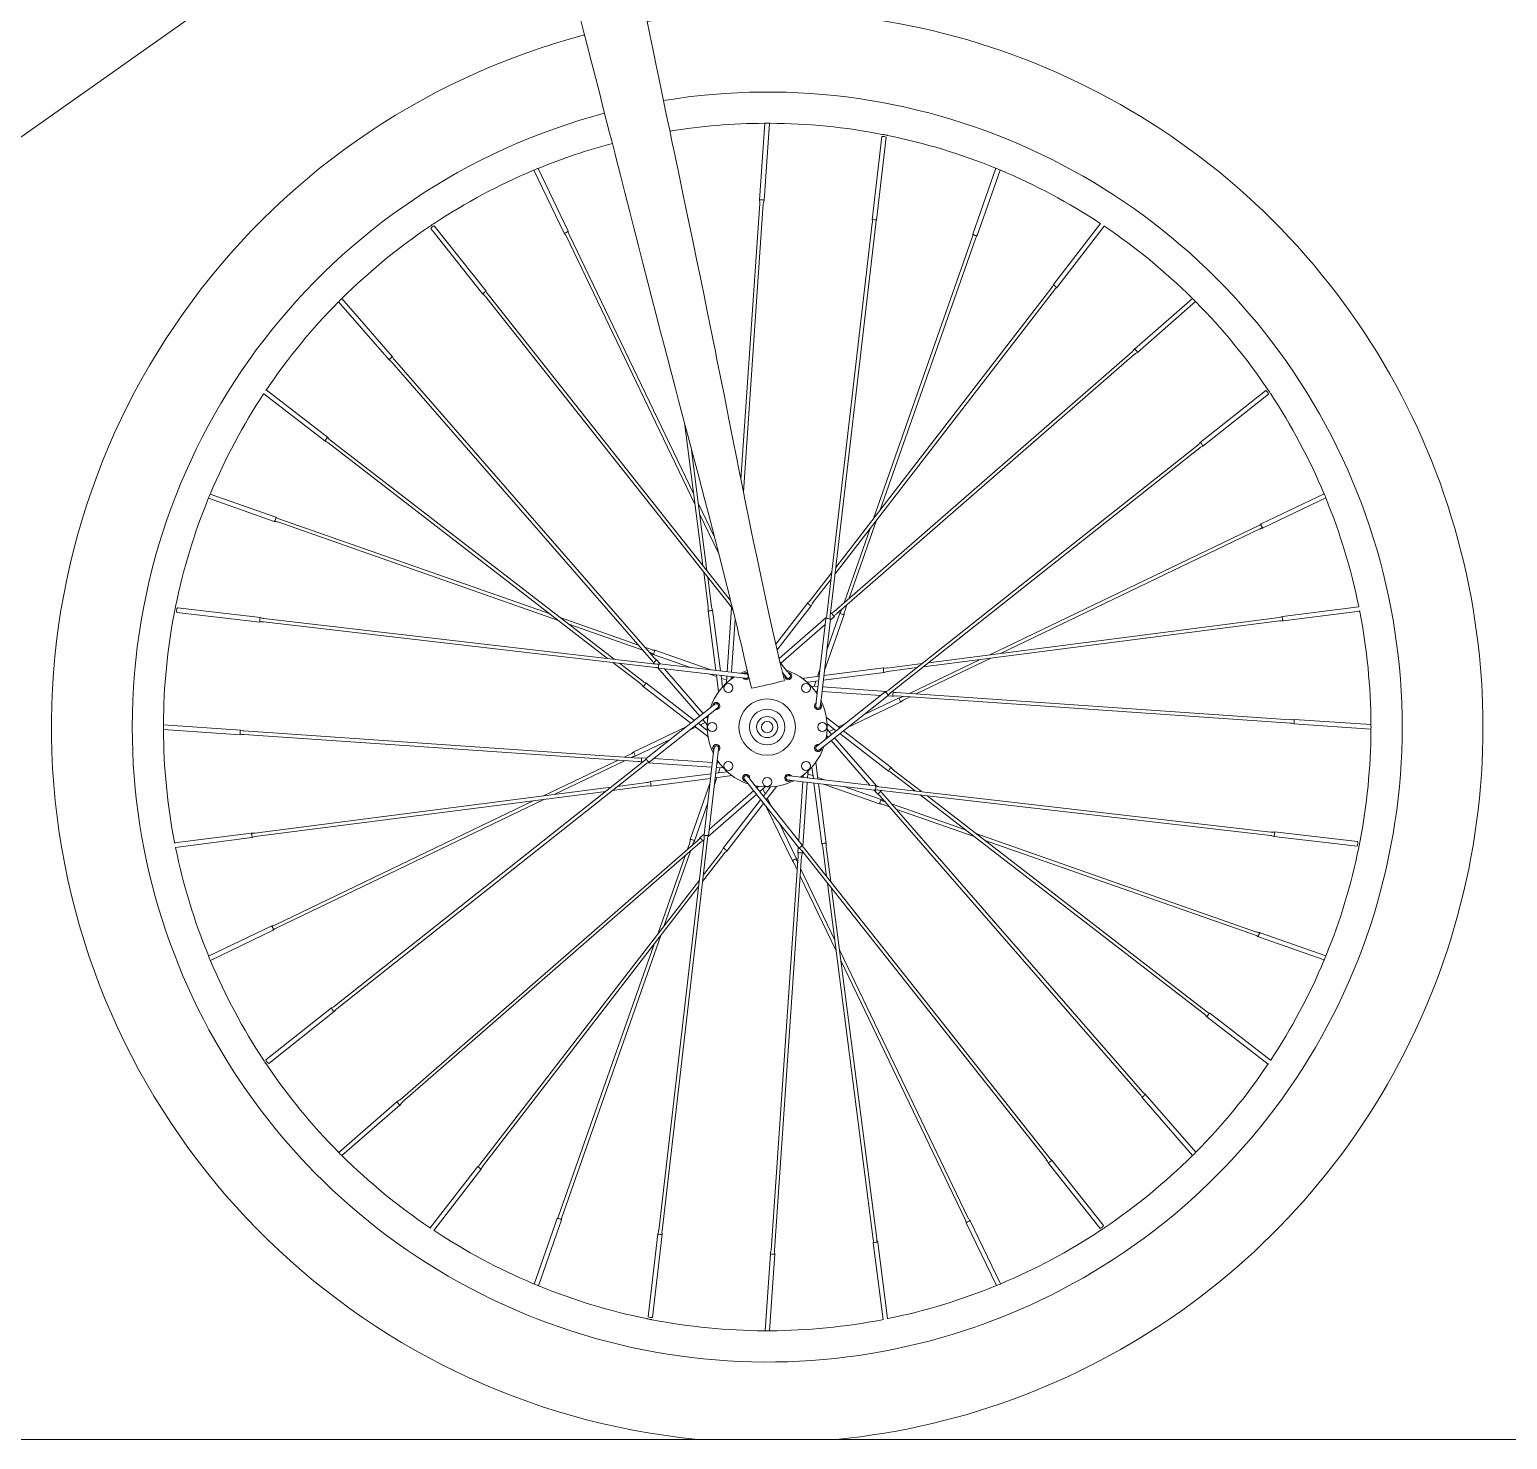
# Model space of a CAD drawing. Header units: millimetres. Extents: x -843 to 3947, y -76 to 3122.
# Drawn here: x 372 to 1038, y 2080 to 2715 of the extents above; entities that cross this region are included whole.
import ezdxf

# ---------------------------------------------------------------- set-up
doc = ezdxf.new("R2010")
doc.units = ezdxf.units.MM
doc.layers.add('ZANO_R', color=7, linetype='Continuous', lineweight=0)

msp = doc.modelspace()

# ---------------------------------------------------------------- linework, layer by layer
at = {"layer": 'ZANO_R'}
for p, q in [((297.63, 2616.49), (489.22, 2751.59)), ((703.38, 2672.67), (701, 2638.11)), ((703.03, 2637.97), (705.41, 2672.67)), ((756.02, 2666.65), (751.68, 2629.24)), ((753.7, 2629.01), (758.04, 2666.42)), ((599.44, 2651.55), (613.04, 2623.25)), ((614.87, 2624.13), (601.31, 2652.35)), ((807.39, 2652.41), (796.99, 2622.78)), ((798.91, 2622.11), (809.27, 2651.63)), ((701.15, 2636.52), (692.63, 2512.46)), ((693.76, 2506.81), (702.67, 2636.42)), ((751.75, 2627.65), (731.29, 2451.24)), ((732.8, 2451.07), (753.27, 2627.48)), ((854.42, 2627.52), (833.26, 2600.11)), ((553.05, 2625.31), (576.43, 2595.78)), ((578.02, 2597.05), (554.64, 2626.57)), ((613.94, 2621.95), (671.94, 2501.22)), ((671.32, 2506.03), (615.32, 2622.61)), ((796.71, 2621.22), (752.35, 2494.84)), ((755.31, 2498.68), (798.15, 2620.71)), ((834.87, 2598.87), (856.12, 2626.41)), ((577.6, 2594.71), (687.88, 2455.5)), ((687.98, 2457.83), (578.8, 2595.66)), ((734.98, 2469.84), (833.71, 2597.78)), ((832.5, 2598.71), (735.32, 2472.78)), ((511.57, 2592.34), (534.32, 2566.22)), ((535.86, 2567.55), (513, 2593.78)), ((895.81, 2593.84), (869.7, 2571.08)), ((871.03, 2569.55), (897.26, 2592.41)), ((868.68, 2569.86), (734.56, 2452.99)), ((735.56, 2451.84), (869.68, 2568.71)), ((535.55, 2565.2), (652.42, 2431.08)), ((653.57, 2432.08), (536.7, 2566.2)), ((477.88, 2550.94), (505.3, 2529.78)), ((506.54, 2531.39), (479, 2552.64)), ((928.78, 2552.36), (899.26, 2528.98)), ((900.52, 2527.38), (930.05, 2550.77)), ((667.19, 2538.04), (675.5, 2473.58)), ((506.7, 2529.02), (632.63, 2431.84)), ((635.57, 2431.5), (507.63, 2530.23)), ((898.19, 2527.8), (758.98, 2417.53)), ((677.33, 2471.26), (670.19, 2526.71)), ((759.92, 2416.34), (899.14, 2526.61)), ((453, 2503.91), (482.63, 2493.51)), ((483.3, 2495.43), (453.78, 2505.79)), ((680.75, 2486.4), (673.42, 2501.66)), ((955.03, 2505.97), (926.73, 2492.37)), ((927.61, 2490.54), (955.81, 2504.09)), ((606.72, 2451.84), (484.69, 2494.67)), ((674.04, 2496.85), (682.69, 2478.83)), ((741.35, 2458.9), (753.71, 2494.11)), ((484.19, 2493.23), (610.56, 2448.87)), ((750.74, 2490.27), (739.02, 2456.87)), ((925.43, 2491.46), (804.7, 2433.47)), ((809.51, 2434.09), (926.09, 2490.09)), ((675.88, 2470.65), (677.91, 2454.9)), ((679.42, 2455.1), (677.71, 2468.33)), ((733.52, 2470.44), (723.82, 2457.87)), ((725.03, 2456.94), (733.17, 2467.5)), ((476.4, 2450.22), (438.99, 2454.56)), ((688.4, 2454.61), (686.42, 2425.86)), ((722.66, 2456.78), (708.34, 2438.23)), ((708.93, 2435.66), (724.27, 2455.54)), ((739.33, 2453.14), (740.33, 2455.99)), ((970.69, 2455.12), (936.35, 2450.69)), ((438.76, 2452.54), (476.17, 2448.2)), ((477.75, 2448.28), (654.17, 2427.81)), ((654.34, 2429.32), (477.93, 2449.79)), ((646.51, 2437.87), (611.3, 2450.23)), ((677.85, 2453.31), (681.32, 2426.45)), ((683.4, 2426.21), (679.87, 2453.57)), ((688.44, 2425.62), (690.07, 2449.29)), ((688.65, 2454.11), (689, 2453.67)), ((731.03, 2450.25), (709.83, 2431.77)), ((730.86, 2449.71), (726.52, 2412.3)), ((728.53, 2412.07), (732.87, 2449.48)), ((730.19, 2426.35), (739.05, 2451.58)), ((737.13, 2452.25), (731.25, 2435.51)), ((732.83, 2449.12), (734.54, 2450.61)), ((733.21, 2452.14), (732.9, 2451.87)), ((738, 2453.96), (737.89, 2453.65)), ((774.74, 2428.07), (935.02, 2448.73)), ((934.82, 2450.24), (777.06, 2429.91)), ((936.61, 2448.68), (971.11, 2453.12)), ((615.14, 2447.27), (648.53, 2435.54)), ((710.56, 2429.72), (730.56, 2447.14)), ((652.27, 2435.85), (649.42, 2436.85)), ((651.45, 2434.52), (651.76, 2434.41)), ((679.06, 2426.71), (653.83, 2435.57)), ((634.97, 2430.04), (647.54, 2420.34)), ((648.47, 2421.55), (637.91, 2429.7)), ((653.16, 2433.65), (669.9, 2427.78)), ((653.26, 2429.73), (653.54, 2429.42)), ((656.29, 2429.35), (654.79, 2431.07)), ((693.34, 2425.06), (655.93, 2429.4)), ((713.63, 2425.85), (710.19, 2430.19)), ((774.12, 2429.53), (758.38, 2427.5)), ((758.58, 2425.99), (771.81, 2427.7)), ((800.33, 2431.37), (768.43, 2416.05)), ((771.51, 2415.84), (805.14, 2431.99)), ((655.16, 2427.55), (674.1, 2405.82)), ((655.7, 2427.38), (693.11, 2423.04)), ((675.69, 2407.09), (658.27, 2427.08)), ((678.6, 2424.72), (681.68, 2423.64)), ((681.58, 2424.37), (682.56, 2416.76)), ((684.33, 2418.96), (683.66, 2424.13)), ((683.82, 2422.89), (686.16, 2422.07)), ((686.28, 2423.83), (686.07, 2420.73)), ((688.23, 2422.54), (688.3, 2423.59)), ((689.12, 2423.18), (688.29, 2423.47)), ((693.87, 2424.99), (694.36, 2425.31)), ((711.29, 2425.53), (712.03, 2424.59)), ((727.85, 2423.82), (720.24, 2422.84)), ((722.44, 2421.08), (727.61, 2421.74)), ((726.37, 2421.58), (725.55, 2419.25)), ((728.2, 2426.8), (727.12, 2423.73)), ((729.69, 2422.01), (757.05, 2425.54)), ((756.79, 2427.55), (729.93, 2424.09)), ((648.62, 2419.18), (670.07, 2402.63)), ((671.71, 2403.93), (649.87, 2420.79)), ((727.31, 2419.13), (724.21, 2419.34)), ((726.02, 2417.18), (727.07, 2417.11)), ((726.66, 2416.29), (726.95, 2417.11)), ((757.59, 2416.76), (728.07, 2393.37)), ((729.1, 2416.97), (755.56, 2415.15)), ((729.33, 2391.78), (758.85, 2415.17)), ((758.09, 2417.01), (729.34, 2418.99)), ((758.57, 2414.94), (760.83, 2414.79)), ((760.97, 2416.81), (760.56, 2416.84)), ((762.42, 2414.93), (939.9, 2402.74)), ((940, 2404.26), (762.52, 2416.45)), ((765.65, 2414.71), (765.35, 2414.57)), ((766.01, 2413.19), (768.73, 2414.5)), ((679.56, 2410.15), (650.03, 2386.76)), ((651.3, 2385.17), (680.82, 2408.56)), ((740.6, 2400.71), (764.7, 2412.28)), ((763.82, 2414.12), (747.83, 2406.43)), ((467.44, 2399.55), (432.73, 2401.94)), ((668.29, 2401.22), (644.18, 2389.64)), ((671.73, 2401.35), (677.8, 2396.67)), ((677.5, 2399.47), (673.37, 2402.65)), ((674.36, 2401.89), (676.59, 2402.96)), ((675.43, 2404.29), (677.47, 2401.95)), ((677.72, 2404.75), (677.03, 2405.55)), ((677.9, 2405.84), (677.11, 2405.46)), ((737.16, 2400.58), (731.09, 2405.26)), ((731.39, 2402.46), (735.52, 2399.28)), ((739.51, 2402.44), (736.57, 2401.03)), ((941.45, 2402.38), (976.15, 2399.99)), ((976.15, 2402.03), (941.59, 2404.4)), ((432.74, 2399.9), (467.3, 2397.52)), ((468.88, 2397.67), (646.36, 2385.48)), ((646.47, 2387), (468.99, 2399.19)), ((645.06, 2387.81), (661.06, 2395.5)), ((669.37, 2399.49), (672.31, 2400.9)), ((730.99, 2396.09), (731.78, 2396.47)), ((731.16, 2397.17), (731.86, 2396.38)), ((733.45, 2397.64), (731.41, 2399.98)), ((734.52, 2400.04), (732.29, 2398.97)), ((733.2, 2394.84), (750.62, 2374.85)), ((753.72, 2374.38), (734.79, 2396.11)), ((737.18, 2398), (759.02, 2381.14)), ((760.26, 2382.75), (738.82, 2399.3)), ((642.88, 2388.74), (640.16, 2387.43)), ((680.35, 2389.86), (676.01, 2352.45)), ((678.03, 2352.22), (682.37, 2389.63)), ((680.48, 2391.49), (680.51, 2391.24)), ((648.96, 2385.59), (509.75, 2275.32)), ((510.7, 2274.12), (649.91, 2384.4)), ((637.38, 2386.09), (603.75, 2369.94)), ((608.56, 2370.56), (640.46, 2385.88)), ((643.24, 2387.22), (643.54, 2387.36)), ((647.91, 2385.12), (648.33, 2385.09)), ((650.32, 2386.99), (648.05, 2387.14)), ((650.8, 2384.92), (679.55, 2382.94)), ((679.78, 2384.96), (653.33, 2386.78)), ((681.58, 2382.8), (684.68, 2382.59)), ((682.87, 2384.75), (681.81, 2384.82)), ((682.23, 2385.64), (681.94, 2384.81)), ((682.52, 2380.35), (683.34, 2382.68)), ((722.61, 2378.1), (722.82, 2381.2)), ((724.56, 2382.97), (725.22, 2377.8)), ((727.3, 2377.56), (726.32, 2385.16)), ((773.91, 2371.89), (761.35, 2381.59)), ((634.76, 2372.4), (650.5, 2374.43)), ((650.31, 2375.94), (637.08, 2374.23)), ((679.2, 2379.92), (651.83, 2376.39)), ((652.09, 2374.38), (678.96, 2377.84)), ((678.7, 2375.58), (669.84, 2350.35)), ((680.69, 2375.13), (681.77, 2378.2)), ((681.03, 2378.11), (688.64, 2379.09)), ((686.45, 2380.85), (681.27, 2380.19)), ((695.26, 2376.08), (718.64, 2346.56)), ((720.24, 2347.82), (696.85, 2377.34)), ((699.57, 2374.42), (699.95, 2373.63)), ((715.55, 2376.87), (752.96, 2372.53)), ((753.19, 2374.55), (715.78, 2378.89)), ((720.45, 2376.31), (718.63, 2349.85)), ((719.76, 2378.75), (720.59, 2378.46)), ((720.49, 2347.32), (722.47, 2376.07)), ((720.66, 2379.39), (720.58, 2378.33)), ((725.06, 2379.04), (722.73, 2379.86)), ((725.49, 2375.72), (729.02, 2348.36)), ((730.28, 2377.21), (727.21, 2378.29)), ((731.03, 2348.61), (727.57, 2375.48)), ((729.82, 2375.22), (755.06, 2366.36)), ((760.42, 2380.38), (770.98, 2372.23)), ((634.15, 2373.86), (473.87, 2353.2)), ((474.06, 2351.69), (631.83, 2372.02)), ((599.37, 2367.84), (482.8, 2311.84)), ((483.46, 2310.46), (604.18, 2368.46)), ((677.86, 2351.68), (699.58, 2370.62)), ((698.32, 2372.21), (678.33, 2354.79)), ((701.47, 2368.23), (684.62, 2346.39)), ((700.65, 2374.24), (699.85, 2373.55)), ((701.12, 2371.95), (703.46, 2374)), ((703.52, 2370.88), (702.45, 2373.11)), ((705.94, 2374.02), (702.75, 2369.89)), ((704.05, 2368.25), (708.74, 2374.32)), ((705.92, 2365.9), (704.51, 2368.83)), ((755.73, 2368.28), (738.99, 2374.15)), ((752.6, 2372.57), (754.09, 2370.86)), ((754.54, 2372.61), (930.96, 2352.14)), ((931.13, 2353.65), (754.72, 2374.12)), ((755.31, 2369.85), (872.19, 2235.73)), ((755.62, 2372.2), (755.35, 2372.51)), ((873.34, 2236.73), (756.46, 2370.85)), ((773.32, 2370.43), (901.26, 2271.7)), ((902.19, 2272.91), (776.25, 2370.09)), ((671.76, 2349.68), (677.63, 2366.42)), ((686.23, 2345.15), (702.77, 2366.59)), ((704.18, 2364.81), (715.76, 2340.71)), ((756.62, 2366.08), (759.47, 2365.08)), ((757.44, 2367.41), (757.13, 2367.52)), ((793.75, 2354.66), (760.35, 2366.39)), ((762.38, 2364.06), (797.59, 2351.7)), ((717.59, 2341.59), (709.91, 2357.58)), ((472.28, 2353.25), (437.78, 2348.81)), ((438.2, 2346.81), (472.54, 2351.24)), ((673.32, 2350.09), (539.21, 2233.22)), ((540.21, 2232.07), (674.33, 2348.94)), ((676.08, 2350.86), (655.62, 2174.45)), ((657.13, 2174.28), (677.6, 2350.69)), ((669.56, 2348.79), (668.56, 2345.94)), ((670.89, 2347.97), (671, 2348.28)), ((676.05, 2352.81), (674.34, 2351.32)), ((675.68, 2349.78), (675.99, 2350.06)), ((924.7, 2308.7), (798.32, 2353.06)), ((802.16, 2350.09), (924.19, 2307.26)), ((932.49, 2351.71), (969.9, 2347.37)), ((970.13, 2349.39), (932.72, 2353.73)), ((667.54, 2343.03), (655.18, 2307.82)), ((658.14, 2311.66), (669.86, 2345.06)), ((675.37, 2331.49), (685.07, 2344.06)), ((683.86, 2344.99), (675.71, 2334.43)), ((718.41, 2342.99), (706.22, 2165.51)), ((707.74, 2165.4), (719.93, 2342.88)), ((718.42, 2346.84), (718.26, 2344.57)), ((719.82, 2345.49), (830.09, 2206.27)), ((720.29, 2344.43), (720.32, 2344.85)), ((831.28, 2207.22), (721.01, 2346.43)), ((729.47, 2346.83), (731.17, 2333.6)), ((733.01, 2331.28), (730.98, 2347.02)), ((716.67, 2339.4), (717.98, 2336.68)), ((718.19, 2339.76), (718.04, 2340.06)), ((734.85, 2305.08), (719.53, 2336.98)), ((673.91, 2332.09), (575.18, 2204.15)), ((576.38, 2203.22), (673.56, 2329.15)), ((719.31, 2333.9), (735.47, 2300.27)), ((731.55, 2330.67), (752.21, 2170.39)), ((753.72, 2170.59), (733.39, 2328.35)), ((481.27, 2311.39), (453.07, 2297.84)), ((453.85, 2295.96), (482.15, 2309.56)), ((955.88, 2298.02), (926.26, 2308.42)), ((653.57, 2303.25), (610.74, 2181.22)), ((612.18, 2180.71), (656.54, 2307.08)), ((925.59, 2306.5), (955.11, 2296.14)), ((794.94, 2179.98), (736.95, 2300.71)), ((737.57, 2295.9), (793.57, 2179.32)), ((508.36, 2274.55), (478.84, 2251.16)), ((480.1, 2249.57), (509.62, 2272.95)), ((902.35, 2270.54), (929.88, 2249.29)), ((931, 2250.99), (903.59, 2272.15)), ((897.32, 2209.59), (874.56, 2235.71)), ((537.85, 2232.38), (511.63, 2209.52)), ((513.07, 2208.09), (539.19, 2230.85)), ((873.03, 2234.38), (895.88, 2208.15)), ((574.02, 2203.06), (552.77, 2175.52)), ((554.47, 2174.41), (575.63, 2201.82)), ((830.86, 2204.88), (854.25, 2175.36)), ((855.84, 2176.62), (832.46, 2206.15)), ((609.98, 2179.82), (599.62, 2150.3)), ((601.5, 2149.52), (611.9, 2179.15)), ((794.02, 2177.79), (807.57, 2149.6)), ((809.45, 2150.37), (795.85, 2178.67)), ((655.19, 2172.92), (650.85, 2135.51)), ((652.86, 2135.28), (657.2, 2172.69)), ((752.16, 2168.8), (756.6, 2134.3)), ((758.6, 2134.72), (754.17, 2169.06)), ((705.86, 2163.96), (703.47, 2129.26)), ((705.51, 2129.26), (707.88, 2163.82)), ((-842.81, 2080.36), (1476.07, 2080.36)), ((404.63, 2080.36), (-29.37, 2080.36)), ((673.42, 2080.36), (704.44, 2080.36)), ((704.44, 2080.36), (735.47, 2080.36))]:
    msp.add_line(p, q, dxfattribs=at)
at = {"layer": 'ZANO_R', "flags": 128}
for points in [[(620.47, 2719.52), (621.85, 2714.17), (623.48, 2707.8), (625.42, 2700.2), (627.32, 2692.79), (629.08, 2685.89), (630.7, 2679.52), (632.19, 2673.67), (633.54, 2668.36), (634.46, 2664.76), (635.21, 2661.79), (635.82, 2659.41), (636.49, 2656.78), (637.34, 2653.42), (638.39, 2649.31), (640.5, 2640.97), (642.57, 2632.87), (644.55, 2625.06), (646.48, 2617.53), (648.49, 2609.66), (650.69, 2601.07), (652.51, 2594), (654.46, 2586.51), (656.44, 2578.87), (658.2, 2572.15), (659.7, 2566.45), (660.91, 2561.82), (662.08, 2557.38), (663.3, 2552.77), (664.57, 2547.96), (666.51, 2540.63), (668.59, 2532.75), (670.85, 2524.22), (673.35, 2514.73), (676.11, 2504.25), (678.14, 2496.45), (679.84, 2489.93), (681.17, 2484.76), (682.52, 2479.49), (684, 2473.69), (685.55, 2467.57), (687.15, 2461.15), (688.14, 2457.18), (689.08, 2453.33), (689.99, 2449.61), (690.86, 2446.02), (691.74, 2442.34), (692.82, 2437.81), (694.11, 2432.31), (695.61, 2425.84), (697.31, 2418.39)], [(712.16, 2421.83), (710.16, 2430.31), (708.5, 2437.5), (707.16, 2443.41), (706.13, 2448.02), (705.24, 2452.05), (704.32, 2456.25), (703.37, 2460.62), (701.58, 2468.93), (699.9, 2476.89), (698.35, 2484.32), (697.3, 2489.41), (696.22, 2494.69), (694.88, 2501.29), (693.34, 2508.92), (691.86, 2516.28), (690.47, 2523.23), (689.17, 2529.76), (687.07, 2540.25), (685.17, 2549.8), (683.45, 2558.42), (681.85, 2566.41), (681, 2570.64), (679.99, 2575.66), (678.82, 2581.5), (677.47, 2588.16), (676.04, 2595.14), (674.68, 2601.78), (672.83, 2610.79), (671.11, 2619.08), (669.51, 2626.74), (667.9, 2634.48), (666.23, 2642.49), (664.49, 2650.78), (663.33, 2656.32), (662.41, 2660.74), (661.75, 2663.9), (661.26, 2666.23), (660.56, 2669.56), (659.62, 2674.08), (658.42, 2679.81), (657.02, 2686.53), (655.64, 2693.14), (654.34, 2699.41), (653.1, 2705.34), (651.58, 2712.64), (650.23, 2719.14)], [(703.19, 2672.66), (703.18, 2672.66), (703.31, 2672.67), (703.56, 2672.68), (703.91, 2672.69), (704.32, 2672.7), (704.75, 2672.7), (705.14, 2672.69), (705.45, 2672.67), (705.65, 2672.66), (705.71, 2672.66)], [(756.22, 2667.68), (756.21, 2667.68), (756.31, 2667.67), (756.54, 2667.64), (756.88, 2667.58), (757.28, 2667.51), (757.7, 2667.43), (758.09, 2667.34), (758.4, 2667.26), (758.61, 2667.21), (758.69, 2667.19), (758.69, 2667.19)], [(700.98, 2638.1), (701.15, 2637.17), (701.11, 2636.53)], [(701, 2638.1), (701, 2638.11), (701.08, 2638.16), (701.31, 2638.19), (701.64, 2638.2), (702.03, 2638.18), (702.41, 2638.14), (702.74, 2638.09), (702.96, 2638.03), (703.03, 2637.97), (703.03, 2637.96)], [(702.7, 2636.42), (702.74, 2637), (703.05, 2637.96)], [(552.45, 2626.17), (552.45, 2626.17), (552.54, 2626.24), (552.73, 2626.38), (553.01, 2626.58), (553.35, 2626.82), (553.7, 2627.05), (554.03, 2627.26), (554.31, 2627.43), (554.49, 2627.54), (554.55, 2627.57), (554.5, 2627.54), (554.49, 2627.54)], [(752.71, 2629.28), (753.09, 2629.22), (753.42, 2629.15), (753.63, 2629.07), (753.7, 2629.01), (753.7, 2629)], [(854.34, 2627.57), (854.37, 2627.55), (854.42, 2627.52)], [(511.43, 2592.18), (511.47, 2592.23), (511.61, 2592.38), (511.82, 2592.62), (512.09, 2592.9), (512.39, 2593.2), (512.68, 2593.49), (512.94, 2593.72), (513.13, 2593.89), (513.22, 2593.97), (513.21, 2593.97)], [(577.13, 2596.53), (577.44, 2596.77), (577.72, 2596.95), (577.93, 2597.04), (578.02, 2597.05), (578.03, 2597.04)], [(833.24, 2600.11), (832.86, 2599.25), (832.47, 2598.73)], [(833.74, 2597.76), (834.09, 2598.22), (834.87, 2598.85)], [(895.67, 2593.97), (895.7, 2593.94), (895.84, 2593.82), (896.07, 2593.61), (896.35, 2593.34), (896.65, 2593.05), (896.94, 2592.75), (897.18, 2592.49), (897.36, 2592.29), (897.45, 2592.19), (897.44, 2592.2)], [(534.33, 2566.21), (534.32, 2566.22), (534.35, 2566.31), (534.48, 2566.49), (534.71, 2566.73), (535, 2566.99), (535.3, 2567.24), (535.57, 2567.43), (535.76, 2567.54), (535.86, 2567.55), (535.86, 2567.55)], [(536.72, 2566.23), (536.34, 2566.67), (535.88, 2567.55)], [(869.67, 2571.09), (869.14, 2570.31), (868.66, 2569.89)], [(869.69, 2571.08), (869.7, 2571.08), (869.79, 2571.06), (869.97, 2570.92), (870.21, 2570.7), (870.47, 2570.41), (870.72, 2570.11), (870.91, 2569.84), (871.02, 2569.65), (871.03, 2569.55), (871.03, 2569.55)], [(869.7, 2568.68), (870.15, 2569.07), (871.03, 2569.53)], [(534.32, 2566.19), (535.09, 2565.66), (535.52, 2565.18)], [(477.83, 2550.85), (477.87, 2550.91), (477.88, 2550.94)], [(478.82, 2552.39), (479.02, 2552.66), (479.17, 2552.86), (479.24, 2552.96), (479.23, 2552.95)], [(929.65, 2552.96), (929.67, 2552.92), (929.79, 2552.77), (929.97, 2552.53), (930.19, 2552.21), (930.43, 2551.86), (930.65, 2551.52), (930.84, 2551.21), (930.98, 2550.98), (931.04, 2550.87), (931.04, 2550.87)], [(505.3, 2529.76), (506.16, 2529.38), (506.68, 2529)], [(507.65, 2530.26), (507.18, 2530.62), (506.56, 2531.4)], [(900.01, 2528.28), (900.25, 2527.96), (900.42, 2527.69), (900.52, 2527.48), (900.52, 2527.38), (900.52, 2527.38)], [(452.95, 2503.77), (452.95, 2503.76), (452.97, 2503.84), (453.04, 2504.04), (453.15, 2504.35), (453.3, 2504.72), (453.46, 2505.11), (453.62, 2505.49), (453.77, 2505.8), (453.87, 2506.01), (453.92, 2506.11), (453.91, 2506.1)], [(437.72, 2452.73), (437.73, 2452.79), (437.76, 2452.98), (437.81, 2453.29), (437.87, 2453.67), (437.95, 2454.09), (438.04, 2454.49), (438.12, 2454.84), (438.18, 2455.08), (438.22, 2455.2), (438.21, 2455.2)], [(677.87, 2454.9), (677.95, 2454.32), (677.84, 2453.33)], [(679.89, 2453.59), (679.54, 2454.47), (679.45, 2455.1)], [(688.82, 2454.38), (688.67, 2454.21), (688.65, 2454.11)], [(723.79, 2457.89), (723.43, 2457.43), (722.65, 2456.8)], [(724.27, 2455.55), (724.27, 2455.54), (724.17, 2455.55), (723.97, 2455.64), (723.69, 2455.82), (723.38, 2456.05), (723.08, 2456.3), (722.83, 2456.52), (722.69, 2456.69), (722.66, 2456.78), (722.66, 2456.79)], [(724.29, 2455.54), (724.67, 2456.4), (725.05, 2456.92)], [(970.67, 2455.21), (970.68, 2455.16), (970.69, 2455.12)], [(476.13, 2449.23), (476.19, 2449.62), (476.26, 2449.94), (476.33, 2450.15), (476.4, 2450.22), (476.41, 2450.22)], [(679.87, 2453.58), (679.87, 2453.57), (679.8, 2453.51), (679.59, 2453.44), (679.26, 2453.36), (678.88, 2453.3), (678.49, 2453.27), (678.16, 2453.25), (677.94, 2453.27), (677.85, 2453.31), (677.85, 2453.32)], [(734.54, 2453.01), (734.1, 2452.63), (733.21, 2452.17)], [(734.57, 2450.61), (735.1, 2451.38), (735.59, 2451.81)], [(738.04, 2451.77), (737.68, 2451.91), (737.38, 2452.05), (737.18, 2452.17), (737.13, 2452.25), (737.13, 2452.26)], [(936.33, 2450.71), (935.46, 2450.36), (934.82, 2450.28)], [(935.02, 2448.69), (935.6, 2448.77), (936.6, 2448.66)], [(971.07, 2453.38), (971.11, 2453.12), (971.14, 2452.86), (971.16, 2452.74), (971.16, 2452.74)], [(653.64, 2434.56), (653.5, 2434.2), (653.36, 2433.9), (653.24, 2433.71), (653.16, 2433.65), (653.15, 2433.66)], [(652.4, 2431.06), (652.78, 2430.62), (653.24, 2429.73)], [(654.8, 2431.09), (654.03, 2431.63), (653.6, 2432.11)], [(649.87, 2420.81), (649, 2421.19), (648.49, 2421.58)], [(692.48, 2425.16), (693.94, 2425.82), (695.47, 2426.42)], [(693.11, 2423.04), (693.43, 2423), (693.75, 2422.96), (694.05, 2422.93), (694.32, 2422.9), (694.54, 2422.87), (694.71, 2422.85), (694.81, 2422.84), (694.85, 2422.84)], [(695.08, 2424.85), (695.05, 2424.86), (694.94, 2424.87), (694.78, 2424.89), (694.56, 2424.92), (694.29, 2424.95), (693.99, 2424.98), (693.67, 2425.02), (693.34, 2425.06)], [(712.03, 2421.8), (712.07, 2421.8), (711.06, 2421.54)], [(712.03, 2424.59), (712.24, 2424.33), (712.44, 2424.08), (712.63, 2423.84), (712.79, 2423.63), (712.93, 2423.45), (713.04, 2423.32), (713.1, 2423.24), (713.12, 2423.21)], [(714.72, 2424.48), (714.69, 2424.5), (714.63, 2424.58), (714.53, 2424.72), (714.39, 2424.89), (714.22, 2425.1), (714.03, 2425.34), (713.83, 2425.59), (713.63, 2425.85)], [(757.06, 2425.54), (757.05, 2425.54), (756.99, 2425.61), (756.92, 2425.82), (756.84, 2426.14), (756.78, 2426.53), (756.74, 2426.92), (756.73, 2427.25), (756.75, 2427.47), (756.79, 2427.55), (756.8, 2427.55)], [(758.38, 2427.54), (757.8, 2427.46), (756.8, 2427.57)], [(757.07, 2425.52), (757.94, 2425.87), (758.58, 2425.96)], [(647.51, 2420.31), (647.98, 2419.96), (648.6, 2419.18)], [(649.86, 2420.79), (649.87, 2420.79), (649.86, 2420.69), (649.76, 2420.49), (649.59, 2420.21), (649.36, 2419.9), (649.11, 2419.6), (648.89, 2419.35), (648.72, 2419.21), (648.62, 2419.18), (648.62, 2419.19)], [(760.85, 2414.77), (761.77, 2414.93), (762.42, 2414.9)], [(762.53, 2416.49), (761.94, 2416.53), (760.99, 2416.83)], [(680.93, 2411.24), (680.9, 2411.22), (680.82, 2411.15), (680.69, 2411.05), (680.52, 2410.91), (680.3, 2410.74), (680.07, 2410.55), (679.81, 2410.35), (679.56, 2410.15)], [(680.82, 2408.56), (681.08, 2408.76), (681.33, 2408.96), (681.57, 2409.15), (681.78, 2409.32), (681.95, 2409.45), (682.08, 2409.56), (682.17, 2409.62), (682.19, 2409.65)], [(726.36, 2410.92), (726.33, 2410.85), (726.24, 2410.44)], [(726.52, 2412.3), (726.48, 2411.98), (726.44, 2411.66), (726.41, 2411.35), (726.37, 2411.09), (726.35, 2410.86), (726.33, 2410.7), (726.32, 2410.59), (726.31, 2410.56)], [(728.33, 2410.32), (728.34, 2410.36), (728.35, 2410.46), (728.37, 2410.63), (728.39, 2410.85), (728.42, 2411.12), (728.46, 2411.42), (728.5, 2411.74), (728.53, 2412.07)], [(764.12, 2413.13), (763.97, 2413.49), (763.85, 2413.8), (763.8, 2414.02), (763.82, 2414.12), (763.83, 2414.12)], [(432.75, 2399.71), (432.75, 2399.7), (432.74, 2399.82), (432.73, 2400.06), (432.72, 2400.4), (432.71, 2400.81), (432.71, 2401.24), (432.72, 2401.63), (432.73, 2401.95), (432.75, 2402.16), (432.75, 2402.23), (432.75, 2402.23)], [(939.9, 2402.7), (940.48, 2402.66), (941.43, 2402.36)], [(941.57, 2404.42), (940.65, 2404.26), (940.01, 2404.29)], [(941.58, 2404.4), (941.59, 2404.4), (941.64, 2404.32), (941.67, 2404.1), (941.67, 2403.77), (941.66, 2403.38), (941.62, 2402.99), (941.57, 2402.67), (941.51, 2402.45), (941.45, 2402.38), (941.44, 2402.38)], [(976.14, 2402.22), (976.14, 2402.22), (976.14, 2402.09), (976.16, 2401.83), (976.17, 2401.47), (976.18, 2401.06), (976.18, 2400.63), (976.16, 2400.25), (976.15, 2399.94), (976.14, 2399.75), (976.14, 2399.7)], [(467.31, 2397.53), (467.3, 2397.52), (467.25, 2397.61), (467.22, 2397.83), (467.21, 2398.16), (467.23, 2398.55), (467.26, 2398.94), (467.32, 2399.26), (467.38, 2399.48), (467.44, 2399.55), (467.45, 2399.55)], [(467.31, 2397.5), (468.24, 2397.67), (468.88, 2397.64)], [(468.99, 2399.23), (468.4, 2399.27), (467.45, 2399.57)], [(644.76, 2388.8), (644.92, 2388.44), (645.03, 2388.13), (645.08, 2387.91), (645.06, 2387.81), (645.06, 2387.81)], [(680.55, 2391.6), (680.55, 2391.57), (680.54, 2391.47), (680.52, 2391.3), (680.49, 2391.08), (680.46, 2390.81), (680.43, 2390.51), (680.39, 2390.19), (680.35, 2389.86)], [(682.37, 2389.63), (682.41, 2389.95), (682.45, 2390.27), (682.48, 2390.57), (682.51, 2390.84), (682.54, 2391.07), (682.56, 2391.23), (682.57, 2391.34), (682.57, 2391.37)], [(728.07, 2393.37), (727.81, 2393.17), (727.56, 2392.97), (727.32, 2392.78), (727.11, 2392.61), (726.93, 2392.47), (726.8, 2392.37), (726.72, 2392.31), (726.69, 2392.28)], [(727.95, 2390.69), (727.98, 2390.71), (728.06, 2390.78), (728.19, 2390.88), (728.37, 2391.02), (728.58, 2391.19), (728.82, 2391.38), (729.07, 2391.58), (729.33, 2391.78)], [(646.36, 2385.44), (646.95, 2385.4), (647.9, 2385.1)], [(648.04, 2387.16), (647.11, 2386.99), (646.47, 2387.03)], [(759.03, 2381.14), (759.02, 2381.14), (759.02, 2381.23), (759.12, 2381.44), (759.3, 2381.72), (759.53, 2382.03), (759.77, 2382.33), (760, 2382.57), (760.17, 2382.72), (760.26, 2382.75), (760.27, 2382.74)], [(759.02, 2381.12), (759.88, 2380.74), (760.4, 2380.35)], [(761.37, 2381.62), (760.91, 2381.97), (760.28, 2382.75)], [(651.82, 2376.41), (650.94, 2376.06), (650.3, 2375.97)], [(650.51, 2374.39), (651.09, 2374.47), (652.08, 2374.36)], [(651.83, 2376.39), (651.83, 2376.39), (651.9, 2376.32), (651.97, 2376.11), (652.04, 2375.79), (652.1, 2375.4), (652.14, 2375.01), (652.15, 2374.68), (652.14, 2374.46), (652.09, 2374.38), (652.09, 2374.38)], [(694.17, 2377.45), (694.19, 2377.43), (694.26, 2377.34), (694.36, 2377.21), (694.5, 2377.04), (694.67, 2376.83), (694.86, 2376.59), (695.06, 2376.34), (695.26, 2376.08)], [(696.85, 2377.34), (696.65, 2377.6), (696.45, 2377.85), (696.26, 2378.09), (696.09, 2378.3), (695.95, 2378.47), (695.85, 2378.61), (695.78, 2378.69), (695.76, 2378.72)], [(704.44, 2373.98), (701.37, 2374.15), (699.09, 2374.51)], [(713.8, 2377.08), (713.84, 2377.07), (713.94, 2377.06), (714.11, 2377.04), (714.33, 2377.01), (714.6, 2376.98), (714.9, 2376.95), (715.22, 2376.91), (715.55, 2376.87)], [(715.78, 2378.89), (715.46, 2378.93), (715.13, 2378.97), (714.83, 2379), (714.56, 2379.03), (714.34, 2379.06), (714.18, 2379.08), (714.07, 2379.09), (714.04, 2379.09)], [(754.09, 2370.84), (754.86, 2370.3), (755.29, 2369.82)], [(755.25, 2367.37), (755.39, 2367.73), (755.53, 2368.03), (755.65, 2368.22), (755.73, 2368.28), (755.74, 2368.27)], [(756.49, 2370.87), (756.1, 2371.31), (755.64, 2372.2)], [(473.86, 2353.24), (473.28, 2353.16), (472.29, 2353.27)], [(472.55, 2351.22), (473.43, 2351.56), (474.07, 2351.65)], [(670.85, 2350.16), (671.21, 2350.02), (671.51, 2349.88), (671.7, 2349.76), (671.76, 2349.68), (671.75, 2349.67)], [(674.32, 2351.32), (673.78, 2350.55), (673.3, 2350.12)], [(674.35, 2348.92), (674.79, 2349.3), (675.68, 2349.76)], [(729, 2348.34), (729.35, 2347.46), (729.43, 2346.83)], [(729.02, 2348.35), (729.02, 2348.36), (729.09, 2348.42), (729.3, 2348.49), (729.62, 2348.57), (730.01, 2348.63), (730.39, 2348.66), (730.72, 2348.68), (730.95, 2348.66), (731.03, 2348.61), (731.03, 2348.61)], [(731.02, 2347.03), (730.94, 2347.61), (731.05, 2348.6)], [(932.75, 2352.7), (932.7, 2352.31), (932.63, 2351.99), (932.55, 2351.78), (932.49, 2351.71), (932.48, 2351.71)], [(971.16, 2349.19), (971.16, 2349.2), (971.15, 2349.1), (971.12, 2348.86), (971.06, 2348.53), (970.99, 2348.13), (970.91, 2347.71), (970.82, 2347.32), (970.74, 2347), (970.69, 2346.79), (970.67, 2346.71), (970.67, 2346.72)], [(438.21, 2346.73), (438.22, 2346.73), (438.19, 2346.81)], [(684.59, 2346.39), (684.22, 2345.52), (683.83, 2345.01)], [(684.62, 2346.38), (684.62, 2346.39), (684.71, 2346.38), (684.92, 2346.29), (685.2, 2346.11), (685.51, 2345.88), (685.81, 2345.63), (686.05, 2345.41), (686.2, 2345.24), (686.23, 2345.15), (686.22, 2345.14)], [(685.1, 2344.04), (685.45, 2344.5), (686.23, 2345.13)], [(716.61, 2341.28), (716.97, 2341.44), (717.28, 2341.56), (717.5, 2341.61), (717.59, 2341.59), (717.6, 2341.58)], [(718.24, 2344.56), (718.41, 2343.63), (718.38, 2342.99)], [(719.97, 2342.88), (720.01, 2343.47), (720.31, 2344.42)], [(453.92, 2295.82), (453.89, 2295.88), (453.8, 2296.06), (453.67, 2296.35), (453.51, 2296.71), (453.34, 2297.1), (453.19, 2297.48), (453.07, 2297.81), (452.99, 2298.04), (452.95, 2298.16), (452.95, 2298.15)], [(955.94, 2298.16), (955.94, 2298.16), (955.91, 2298.08), (955.84, 2297.87), (955.72, 2297.56), (955.58, 2297.18), (955.42, 2296.79), (955.25, 2296.42), (955.11, 2296.12), (955.01, 2295.91), (954.97, 2295.82), (954.97, 2295.83)], [(508.87, 2273.65), (508.64, 2273.97), (508.46, 2274.24), (508.36, 2274.45), (508.36, 2274.55), (508.37, 2274.55)], [(901.24, 2271.67), (901.7, 2271.31), (902.33, 2270.53)], [(903.59, 2272.17), (902.72, 2272.55), (902.21, 2272.93)], [(479.2, 2249.03), (479.24, 2248.96), (479.21, 2249.02), (479.09, 2249.17), (478.9, 2249.43), (478.67, 2249.75), (478.44, 2250.1), (478.21, 2250.44), (478.03, 2250.74), (477.9, 2250.96), (477.84, 2251.07), (477.84, 2251.06)], [(931.05, 2251.06), (931.03, 2251.04), (931, 2250.99)], [(872.16, 2235.7), (872.55, 2235.26), (873.01, 2234.37)], [(874.56, 2235.71), (874.56, 2235.71), (874.54, 2235.62), (874.4, 2235.44), (874.17, 2235.2), (873.89, 2234.94), (873.59, 2234.69), (873.32, 2234.5), (873.12, 2234.39), (873.03, 2234.38), (873.03, 2234.38)], [(874.57, 2235.73), (873.79, 2236.27), (873.37, 2236.75)], [(539.18, 2233.25), (538.74, 2232.86), (537.85, 2232.4)], [(539.19, 2230.85), (539.19, 2230.85), (539.1, 2230.87), (538.92, 2231), (538.68, 2231.23), (538.42, 2231.52), (538.17, 2231.82), (537.97, 2232.09), (537.86, 2232.28), (537.85, 2232.38), (537.86, 2232.38)], [(539.21, 2230.84), (539.75, 2231.61), (540.23, 2232.04)], [(897.45, 2209.74), (897.45, 2209.75), (897.43, 2209.71), (897.3, 2209.58), (897.1, 2209.35), (896.84, 2209.08), (896.54, 2208.77), (896.25, 2208.48), (895.98, 2208.24), (895.78, 2208.06), (895.67, 2207.96), (895.67, 2207.96)], [(575.15, 2204.17), (574.79, 2203.71), (574.01, 2203.08)], [(575.65, 2201.82), (576.02, 2202.68), (576.41, 2203.2)], [(831.75, 2205.39), (831.44, 2205.16), (831.16, 2204.98), (830.96, 2204.89), (830.86, 2204.88), (830.86, 2204.89)], [(552.98, 2175.37), (552.78, 2175.51), (552.57, 2175.67), (552.46, 2175.76), (552.46, 2175.76)], [(856.43, 2175.76), (856.43, 2175.76), (856.32, 2175.67), (856.11, 2175.51), (855.81, 2175.3), (855.47, 2175.07), (855.12, 2174.83), (854.79, 2174.63), (854.53, 2174.47), (854.37, 2174.38), (854.34, 2174.36)], [(554.55, 2174.36), (554.51, 2174.38), (554.47, 2174.4)], [(656.18, 2172.65), (655.79, 2172.71), (655.47, 2172.78), (655.26, 2172.86), (655.19, 2172.92), (655.19, 2172.93)], [(752.17, 2170.39), (752.25, 2169.8), (752.14, 2168.81)], [(754.19, 2169.08), (753.84, 2169.95), (753.75, 2170.59)], [(706.18, 2165.51), (706.14, 2164.93), (705.84, 2163.97)], [(707.88, 2163.83), (707.88, 2163.82), (707.8, 2163.77), (707.58, 2163.74), (707.25, 2163.73), (706.86, 2163.75), (706.47, 2163.79), (706.15, 2163.84), (705.93, 2163.9), (705.86, 2163.96), (705.86, 2163.97)], [(707.9, 2163.83), (707.74, 2164.76), (707.77, 2165.4)], [(601.63, 2149.47), (601.62, 2149.47), (601.48, 2149.52), (601.23, 2149.61), (600.89, 2149.74), (600.5, 2149.9), (600.11, 2150.06), (599.76, 2150.22), (599.5, 2150.34), (599.34, 2150.42), (599.3, 2150.44), (599.35, 2150.41)], [(652.67, 2134.25), (652.68, 2134.25), (652.58, 2134.26), (652.36, 2134.29), (652.03, 2134.34), (651.63, 2134.41), (651.21, 2134.5), (650.82, 2134.58), (650.5, 2134.66), (650.28, 2134.72), (650.19, 2134.74), (650.2, 2134.74)], [(758.68, 2134.74), (758.68, 2134.74), (758.6, 2134.72)]]:
    msp.add_lwpolyline(points, dxfattribs=at)
at = {"layer": 'ZANO_R'}
for centre, radius in [((686.93, 2418.48), 2.04), ((721.95, 2418.48), 2.04), ((704.44, 2400.96), 12.7), ((704.44, 2400.96), 7.99), ((679.68, 2400.96), 2.04), ((704.44, 2400.96), 4.76), ((704.44, 2400.96), 2.54), ((729.21, 2400.96), 2.04), ((686.93, 2383.45), 2.04), ((721.95, 2383.45), 2.04), ((704.44, 2376.2), 2.04)]:
    msp.add_circle(centre, radius, dxfattribs=at)
for centre, radius, start, end in [((704.44, 2400.96), 322.1, 275.52748, 99.66382), ((704.44, 2400.96), 322.1, 104.77531, 264.47288), ((704.44, 2400.96), 285.75, 180, 99.3973), ((704.44, 2400.96), 285.75, 104.83311, 180), ((704.44, 2400.96), 271.7, 90.26408, 99.27248), ((704.44, 2400.96), 271.7, 79.01499, 89.73291), ((704.44, 2400.96), 271.7, 67.76482, 78.48307), ((704.44, 2400.96), 271.7, 104.86106, 112.23536), ((756.73, 2663.91), 2.83, 62.3406, 104.42333), ((704.44, 2400.96), 271.7, 112.76436, 123.48231), ((607.7, 2634.52), 18.93, 108.69917, 116.29441), ((801.19, 2634.53), 18.92, 63.70369, 71.30273), ((704.44, 2400.96), 271.7, 56.51493, 67.23585), ((752.25, 2627.9), 1.45, 71.65936, 113.18808), ((748.93, 2628.37), 2.88, 345.80426, 17.2668), ((756.28, 2627.49), 2.98, 149.75256, 180.32414), ((704.44, 2400.96), 271.7, 124.01456, 134.73567), ((555.48, 2623.87), 2.83, 107.34147, 149.42485), ((613, 2625.68), 2.43, 270.89479, 320.4231), ((611.17, 2621.04), 2.89, 18.09345, 49.64016), ((617.85, 2624.23), 2.98, 182.13277, 212.60391), ((794.1, 2622.54), 2.89, 333.10438, 4.62892), ((798.68, 2624.52), 2.43, 225.89674, 275.41673), ((801.09, 2620.07), 2.98, 137.14151, 167.59359), ((846.06, 2612.71), 16.99, 52.41786, 54.60164), ((704.44, 2400.96), 271.7, 45.26597, 55.98604), ((577.78, 2595.24), 1.45, 116.62474, 158.21838), ((575.1, 2593.22), 2.88, 30.80578, 62.263), ((580.92, 2597.8), 2.99, 194.77904, 225.29687), ((834.96, 2601.06), 1.95, 209.15083, 239.6862), ((835.36, 2600.75), 1.95, 224.99899, 255.53685), ((704.44, 2400.96), 271.7, 135.26718, 145.98576), ((704.44, 2400.96), 271.7, 34.01596, 44.73579), ((704.44, 2400.96), 271.7, 146.51768, 157.235), ((927.35, 2549.93), 2.83, 17.33246, 59.43227), ((704.44, 2400.96), 271.7, 22.76471, 33.48585), ((504.35, 2531.48), 1.95, 299.14479, 329.69462), ((504.65, 2531.88), 1.95, 314.99558, 345.53737), ((896.69, 2530.31), 2.88, 300.80788, 332.26257), ((901.28, 2524.49), 2.99, 104.78072, 135.29331), ((898.72, 2527.63), 1.45, 26.62474, 68.21838), ((704.44, 2400.96), 271.7, 157.76699, 168.48561), ((938.01, 2497.71), 18.93, 18.70288, 26.30042), ((704.44, 2400.96), 271.7, 11.51653, 22.23581), ((480.88, 2495.2), 2.43, 315.89706, 5.41855), ((485.34, 2497.61), 2.98, 227.13976, 257.59626), ((482.87, 2490.62), 2.89, 63.10381, 94.6312), ((924.52, 2494.24), 2.89, 288.10214, 319.62966), ((927.71, 2487.55), 2.98, 92.15283, 122.58515), ((929.16, 2492.41), 2.43, 180.89891, 230.41825), ((441.5, 2453.25), 2.83, 152.34081, 194.42647), ((685.76, 2453.36), 2.98, 14.88653, 45.30191), ((704.44, 2400.96), 271.7, 169.01674, 179.73247), ((477.5, 2448.77), 1.45, 161.62267, 203.22159), ((477.04, 2445.45), 2.88, 75.80908, 107.26192), ((477.92, 2452.8), 2.99, 239.78015, 270.29711), ((728.28, 2451.23), 2.98, 329.86389, 0.3233), ((731.61, 2447.41), 2.43, 58.61488, 108.15072), ((735.64, 2450.35), 2.89, 165.82988, 197.35458), ((732.36, 2450.39), 1.95, 33.72789, 64.25666), ((732.69, 2450.01), 1.95, 17.87975, 48.41265), ((734.94, 2454.3), 2.99, 317.06939, 347.55581), ((738.79, 2453.01), 1.45, 238.91571, 280.47995), ((741.93, 2451.82), 2.89, 153.09067, 184.5306), ((938.22, 2450.16), 1.95, 164.14143, 194.70001), ((938.28, 2449.67), 1.95, 179.99539, 210.53442), ((704.44, 2400.96), 271.7, 0.26392, 10.98597), ((651.11, 2431.47), 2.99, 47.05353, 77.57167), ((653.59, 2438.45), 2.89, 243.08738, 274.53389), ((652.4, 2435.31), 1.45, 328.90164, 10.4967), ((655.02, 2428.89), 1.95, 123.718, 154.26656), ((655.39, 2429.21), 1.95, 107.87294, 138.41946), ((654.18, 2424.8), 2.98, 59.86389, 90.3233), ((655.06, 2432.16), 2.89, 255.83415, 287.3503), ((658, 2428.13), 2.43, 148.62532, 198.14048), ((704.44, 2400.96), 26.99, 123.56176, 161.31364), ((694.97, 2423.84), 1.59, 213.17475, 326.42071), ((694.97, 2423.84), 1.59, 59.19709, 112.5), ((694.97, 2423.84), 1.08, 243.63301, 103.13285), ((694.97, 2423.84), 1.02, 263.38293, 83.38293), ((636.16, 2717.5), 305.29, 281.57996, 284.20247), ((713.92, 2423.84), 1.59, 168.17475, 88.59111), ((713.92, 2423.84), 1.08, 198.63301, 58.13285), ((704.44, 2400.96), 26.99, 33.56176, 71.31364), ((713.92, 2423.84), 1.02, 218.38293, 38.38293), ((756.15, 2414.32), 2.83, 17.33457, 59.42912), ((756.84, 2419.65), 2.98, 284.86491, 315.32353), ((761.42, 2413.83), 2.89, 120.83974, 152.34399), ((759.1, 2415.67), 1.95, 332.86972, 3.42395), ((759.14, 2416.17), 1.95, 348.7209, 19.26224), ((763.72, 2417.11), 2.99, 272.05068, 302.57442), ((681.56, 2410.44), 1.59, 258.17475, 178.59111), ((681.56, 2410.44), 1.08, 288.63301, 148.13285), ((681.56, 2410.44), 1.02, 308.38293, 128.38293), ((727.32, 2410.44), 1.59, 123.17475, 43.59111), ((727.32, 2410.44), 1.08, 180, 13.13285), ((727.32, 2410.44), 1.02, 173.38293, 353.38293), ((704.44, 2400.96), 26.99, 348.56176, 26.31364), ((765.53, 2413.48), 1.45, 193.91705, 235.48019), ((766.91, 2410.42), 2.89, 108.10016, 139.52166), ((704.44, 2400.96), 26.99, 168.56176, 206.31364), ((704.44, 2400.96), 271.7, 180.26457, 190.98361), ((704.44, 2400.96), 271.7, 349.01509, 359.73369), ((641.97, 2391.51), 2.88, 288.08252, 319.53748), ((645.16, 2384.82), 2.99, 92.05417, 122.573), ((643.36, 2388.45), 1.45, 13.911, 55.48624), ((681.56, 2391.49), 1.59, 303.17475, 223.59111), ((681.56, 2391.49), 1.08, 333.63301, 180), ((681.56, 2391.49), 1.02, 353.38293, 173.38293), ((704.44, 2400.96), 26.99, 303.56176, 341.31364), ((727.32, 2391.49), 1.59, 78.17475, 358.59111), ((727.32, 2391.49), 1.08, 108.63301, 180), ((727.32, 2391.49), 1.08, 180, 328.13285), ((727.32, 2391.49), 1.02, 128.38293, 308.38293), ((649.75, 2385.76), 1.95, 168.72104, 199.26233), ((649.78, 2386.26), 1.95, 152.87122, 183.42245), ((647.46, 2388.1), 2.89, 300.83698, 332.34683), ((652.05, 2382.28), 2.98, 104.8666, 135.31995), ((652.39, 2387.34), 2.43, 193.62296, 243.14337), ((704.44, 2400.96), 26.99, 213.56176, 251.31364), ((694.97, 2378.08), 1.59, 348.17475, 268.59111), ((694.97, 2378.08), 1.08, 18.63301, 180), ((694.97, 2378.08), 1.08, 180, 238.13285), ((694.97, 2378.08), 1.02, 38.38293, 218.38293), ((704.44, 2400.96), 26.99, 270, 296.31364), ((713.92, 2378.08), 1.59, 33.17475, 313.59111), ((713.92, 2378.08), 1.08, 63.63301, 180), ((713.92, 2378.08), 1.08, 180, 283.13285), ((713.92, 2378.08), 1.02, 83.38293, 263.38293), ((750.45, 2373.85), 2.83, 332.33529, 14.42884), ((754.7, 2377.13), 2.98, 239.86999, 270.31664), ((753.83, 2369.77), 2.89, 75.83461, 107.34972), ((753.49, 2372.72), 1.95, 287.87599, 318.41823), ((753.87, 2373.04), 1.95, 303.72552, 334.25652), ((757.78, 2370.46), 2.99, 227.06401, 257.56311), ((756.49, 2366.62), 1.45, 148.89616, 190.49831), ((755.3, 2363.48), 2.89, 63.08886, 94.53283), ((453.75, 2351.26), 16.16, 187.32314, 189.64505), ((470.6, 2352.26), 1.95, 359.99754, 30.53547), ((470.67, 2351.77), 1.95, 344.14524, 14.69283), ((666.96, 2350.11), 2.88, 333.08068, 4.53803), ((670.1, 2348.92), 1.45, 58.90309, 100.49138), ((673.94, 2347.63), 2.99, 137.0527, 167.5725), ((676.19, 2351.91), 1.95, 197.87092, 228.42148), ((676.52, 2351.54), 1.95, 213.72019, 244.2647), ((677.27, 2354.52), 2.43, 238.61946, 288.14614), ((673.25, 2351.58), 2.89, 345.83375, 17.35071), ((680.61, 2350.7), 2.99, 149.89693, 180.2897), ((718.07, 2348.91), 2.43, 283.61872, 333.14732), ((723.13, 2348.57), 2.98, 194.88653, 225.30191), ((930.97, 2349.12), 2.99, 59.78866, 90.28916), ((931.85, 2356.48), 2.89, 255.8139, 287.25704), ((931.38, 2353.15), 1.45, 341.64324, 23.20433), ((967.39, 2348.68), 2.83, 332.33779, 14.42614), ((704.44, 2400.96), 271.7, 191.51392, 202.23574), ((716.96, 2339.88), 1.45, 103.91055, 145.48586), ((720.58, 2341.68), 2.98, 182.03673, 212.58694), ((719.15, 2346.31), 1.95, 242.88076, 273.41291), ((717.31, 2343.99), 2.89, 30.82478, 62.36053), ((719.65, 2346.27), 1.95, 258.71619, 289.2705), ((704.44, 2400.96), 271.7, 337.76624, 348.48316), ((713.9, 2338.49), 2.89, 18.08976, 49.52903), ((479.73, 2309.52), 2.43, 0.89373, 50.42192), ((481.18, 2314.38), 2.98, 272.15247, 302.58487), ((484.37, 2307.68), 2.89, 108.11575, 139.61907), ((926.02, 2311.31), 2.89, 243.11554, 274.61776), ((928, 2306.73), 2.43, 135.89011, 185.42653), ((923.55, 2304.32), 2.98, 47.14041, 77.59856), ((704.44, 2400.96), 271.7, 202.76748, 213.48584), ((704.44, 2400.96), 271.7, 326.51476, 337.23462), ((507.61, 2277.44), 2.99, 284.77988, 315.29509), ((510.17, 2274.3), 1.45, 206.64229, 248.20655), ((512.19, 2271.62), 2.88, 120.80683, 152.26278), ((904.23, 2270.05), 1.95, 134.9857, 165.54436), ((904.54, 2270.45), 1.95, 119.14947, 149.6946), ((481.54, 2252), 2.83, 197.34066, 239.42566), ((704.44, 2400.96), 271.7, 214.01723, 224.73585), ((704.44, 2400.96), 271.7, 315.26538, 325.98594), ((917.4, 2258.44), 15.48, 322.31278, 324.70985), ((525.67, 2222.19), 18.91, 221.20367, 228.81797), ((704.44, 2400.96), 271.7, 225.26549, 235.98585), ((573.53, 2201.18), 1.95, 44.99544, 75.53916), ((573.92, 2200.87), 1.95, 29.15478, 59.6858), ((827.96, 2204.13), 2.99, 14.79699, 45.27758), ((833.79, 2208.71), 2.89, 210.81298, 242.25668), ((831.11, 2206.69), 1.45, 296.63656, 338.20881), ((704.44, 2400.96), 271.7, 304.01414, 314.7358), ((607.8, 2181.86), 2.98, 317.14643, 347.59061), ((610.21, 2177.4), 2.43, 45.89649, 95.41936), ((614.78, 2179.39), 2.89, 153.10382, 184.63119), ((791.03, 2177.7), 2.98, 2.14881, 32.58852), ((795.89, 2176.25), 2.43, 90.89308, 140.42256), ((797.72, 2180.89), 2.89, 198.0971, 229.63411), ((853.4, 2178.06), 2.83, 287.33984, 329.42477), ((704.44, 2400.96), 271.7, 236.5155, 247.23504), ((652.6, 2174.44), 2.99, 329.77864, 0.29652), ((656.63, 2174.03), 1.45, 251.63369, 293.21389), ((659.96, 2173.56), 2.88, 165.79606, 197.27494), ((753.15, 2167.12), 1.95, 89.99301, 120.54088), ((753.64, 2167.19), 1.95, 74.14648, 104.69492), ((704.44, 2400.96), 271.7, 292.76565, 303.48431), ((704.44, 2400.96), 271.7, 247.76415, 258.48392), ((704.44, 2400.96), 271.7, 281.51392, 292.23615), ((801.19, 2167.4), 18.93, 288.70738, 296.31392), ((652.16, 2138.02), 2.83, 242.34049, 284.42531), ((704.44, 2400.96), 271.7, 259.01565, 269.73541), ((704.44, 2148.15), 18.92, 266.19969, 273.79963), ((704.44, 2400.96), 271.7, 270.26433, 280.98374), ((754.18, 2150.06), 15.94, 277.30744, 279.66099)]:
    msp.add_arc(centre, radius, start, end, dxfattribs=at)

doc.saveas('drawing.dxf')
